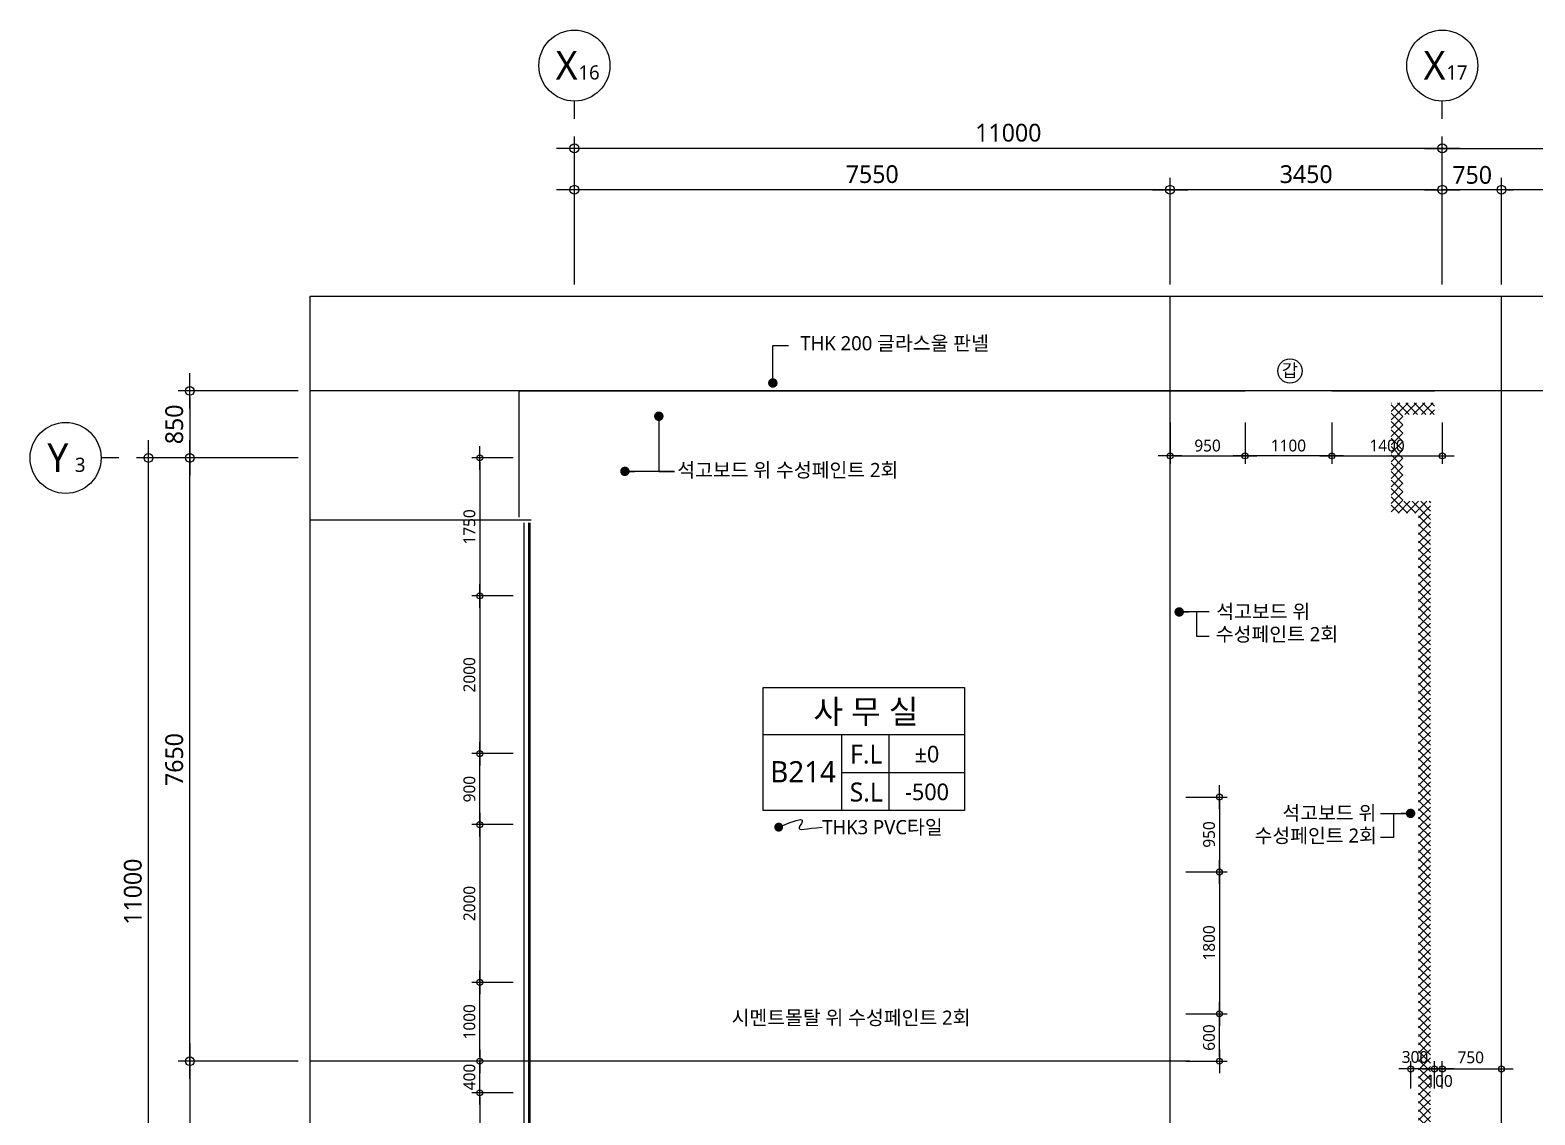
# Model space of a CAD drawing. Header units: millimetres. Extents: x 81033 to 452328, y -17390 to 42241.
# Drawn here: x 108555 to 127628, y 25244 to 39000 of the extents above; entities that cross this region are included whole.
import ezdxf
from ezdxf.enums import TextEntityAlignment as Align

# ---------------------------------------------------------------- set-up
doc = ezdxf.new("R2010")
doc.units = ezdxf.units.MM
doc.header["$LTSCALE"] = 100
doc.header["$MEASUREMENT"] = 0
doc.header["$PDSIZE"] = -10
doc.linetypes.add('CEN', pattern=[62, 60, -1, 0, -1])
doc.layers.get('0').update_dxf_attribs({"linetype": 'CONTINUOUS'})
doc.layers.get('Defpoints').update_dxf_attribs({"color": 171, "linetype": 'CONTINUOUS'})
for name, color, linetype in [('CEN(ST)', 1, 'CEN'), ('HAT 253', 253, 'CONTINUOUS'), ('INS', 251, 'BATTING'), ('LED', 7, 'CONTINUOUS'), ('NDIM', 7, 'CONTINUOUS'), ('SYM(AXIS)', 7, 'CONTINUOUS'), ('TEXT(AXIS)', 2, 'CONTINUOUS'), ('TEXT(MIN)', 7, 'CONTINUOUS'), ('TEXT(NOTE小)', 1, 'CONTINUOUS'), ('TEXT(실명)', 3, 'CONTINUOUS'), ('TEXT-기입', 6, 'CONTINUOUS'), ('TITLE', 7, 'CONTINUOUS')]:
    doc.layers.add(name, color=color, linetype=linetype)
doc.styles.add('CGS', font='cgse', dxfattribs={"bigfont": 'cgs'})
doc.styles.add('나눔바른고딕', font='NanumBarunGothic.ttf')
doc.linetypes.add('BATTING', pattern='A,0.0001,-0.1,[134,ltypeshp.shx,S=0.1,R=0,X=-0.1,Y=0],-0.2,[134,ltypeshp.shx,S=0.1,R=180,X=0.1,Y=0],-0.1', length=0.4001)
doc.dimstyles.new('NDIM 1200', dxfattribs={"dimscale": 75, "dimtxt": 3, "dimasz": 1, "dimexe": 2, "dimexo": 2, "dimgap": 1, "dimtad": 1, "dimdec": 0, "dimdsep": 46, "dimtxsty": 'CGS', "dimblk": 'DOT0', "dimcen": 1, "dimdle": 8, "dimclrd": 256, "dimclre": 256, "dimclrt": 256, "dimadec": 0, "dimazin": 0, "dimtfac": 1, "dimtdec": 0, "dimtix": 1, "dimtmove": 2, "dimatfit": 3, "dimldrblk": 'DOT0', "dimfxl": 1, "dimtolj": 1, "dimtzin": 0, "dimlwd": -1, "dimlwe": -1, "dimarcsym": 0})

# ---------------------------------------------------------------- blocks, each defined once
blk = doc.blocks.new('DOT0')
blk.add_line((-3, 0), (3, 0))
at = {"color": 6}
blk.add_circle((0, 0), 0.75, dxfattribs=at)
blk = doc.blocks.new('*D52')
at = {"layer": 'Defpoints', "color": 0, "ltscale": 0.4, "transparency": 16777216}
for p in [(110055, 33575), (112104, 33575), (112104, 22575)]:
    blk.add_point(p, dxfattribs=at)
at = {"layer": 'NDIM', "ltscale": 0.4, "transparency": 16777216}
for p, q in [((111954, 33575), (109905, 33575)), ((110055, 22650), (110055, 33500)), ((111954, 22575), (109905, 22575))]:
    blk.add_line(p, q, dxfattribs=at)
at = {"layer": 'NDIM', "ltscale": 0.4, "transparency": 16777216, "xscale": 75, "yscale": 75, "zscale": 75}
for p, rotation in [((110055, 33575), 90), ((110055, 22575), 270)]:
    blk.add_blockref('DOT0', p, dxfattribs=dict(at, rotation=rotation))
at = {"layer": 'NDIM', "ltscale": 0.4, "transparency": 16777216, "insert": (109858, 28075), "char_height": 225, "attachment_point": 5, "rotation": 90, "style": '나눔바른고딕'}
blk.add_mtext('\\A1;11000', dxfattribs=at)
blk = doc.blocks.new('A$C2F20087E')
at = {"layer": 'SYM(AXIS)'}
blk.add_line((600, 0), (600, 300), dxfattribs=at)
blk.add_circle((600, 900), 600, dxfattribs=at)
blk = doc.blocks.new('*D70')
at = {"layer": 'Defpoints', "color": 0, "ltscale": 0.4, "transparency": 16777216}
for p in [(115454, 37500), (115454, 35625), (126454, 35625)]:
    blk.add_point(p, dxfattribs=at)
at = {"layer": 'NDIM', "ltscale": 0.4, "transparency": 16777216}
for p, q in [((115454, 35775), (115454, 37650)), ((126454, 35775), (126454, 37650)), ((126379, 37500), (115529, 37500))]:
    blk.add_line(p, q, dxfattribs=at)
at = {"layer": 'NDIM', "ltscale": 0.4, "transparency": 16777216, "xscale": 75, "yscale": 75, "zscale": 75, "rotation": 180}
blk.add_blockref('DOT0', (115454, 37500), dxfattribs=at)
at = {"layer": 'NDIM', "ltscale": 0.4, "transparency": 16777216, "xscale": 75, "yscale": 75, "zscale": 75}
blk.add_blockref('DOT0', (126454, 37500), dxfattribs=at)
at = {"layer": 'NDIM', "ltscale": 0.4, "transparency": 16777216, "insert": (120954, 37697), "char_height": 225, "attachment_point": 5, "style": '나눔바른고딕'}
blk.add_mtext('\\A1;11000', dxfattribs=at)
blk = doc.blocks.new('*D71')
at = {"layer": 'Defpoints', "color": 0, "ltscale": 0.4, "transparency": 16777216}
for p in [(123004, 36975), (123004, 35625), (126454, 35625)]:
    blk.add_point(p, dxfattribs=at)
at = {"layer": 'NDIM', "ltscale": 0.4, "transparency": 16777216}
for p, q in [((123004, 35775), (123004, 37125)), ((126454, 35775), (126454, 37125)), ((126379, 36975), (123079, 36975))]:
    blk.add_line(p, q, dxfattribs=at)
at = {"layer": 'NDIM', "ltscale": 0.4, "transparency": 16777216, "xscale": 75, "yscale": 75, "zscale": 75, "rotation": 180}
blk.add_blockref('DOT0', (123004, 36975), dxfattribs=at)
at = {"layer": 'NDIM', "ltscale": 0.4, "transparency": 16777216, "xscale": 75, "yscale": 75, "zscale": 75}
blk.add_blockref('DOT0', (126454, 36975), dxfattribs=at)
at = {"layer": 'NDIM', "ltscale": 0.4, "transparency": 16777216, "insert": (124729, 37172), "char_height": 225, "attachment_point": 5, "style": '나눔바른고딕'}
blk.add_mtext('\\A1;3450', dxfattribs=at)
blk = doc.blocks.new('*D72')
at = {"layer": 'Defpoints', "color": 0, "ltscale": 0.4, "transparency": 16777216}
for p in [(115454, 36975), (115454, 35625), (123004, 35625)]:
    blk.add_point(p, dxfattribs=at)
at = {"layer": 'NDIM', "ltscale": 0.4, "transparency": 16777216}
for p, q in [((115454, 35775), (115454, 37125)), ((123004, 35775), (123004, 37125)), ((122929, 36975), (115529, 36975))]:
    blk.add_line(p, q, dxfattribs=at)
at = {"layer": 'NDIM', "ltscale": 0.4, "transparency": 16777216, "xscale": 75, "yscale": 75, "zscale": 75, "rotation": 180}
blk.add_blockref('DOT0', (115454, 36975), dxfattribs=at)
at = {"layer": 'NDIM', "ltscale": 0.4, "transparency": 16777216, "xscale": 75, "yscale": 75, "zscale": 75}
blk.add_blockref('DOT0', (123004, 36975), dxfattribs=at)
at = {"layer": 'NDIM', "ltscale": 0.4, "transparency": 16777216, "insert": (119229, 37172), "char_height": 225, "attachment_point": 5, "style": '나눔바른고딕'}
blk.add_mtext('\\A1;7550', dxfattribs=at)
blk = doc.blocks.new('*D73')
at = {"layer": 'Defpoints', "color": 0, "ltscale": 0.4, "transparency": 16777216}
for p in [(127204, 36975), (127204, 35625), (130404, 35625)]:
    blk.add_point(p, dxfattribs=at)
at = {"layer": 'NDIM', "ltscale": 0.4, "transparency": 16777216}
for p, q in [((127204, 35775), (127204, 37125)), ((130404, 35775), (130404, 37125)), ((130329, 36975), (127279, 36975))]:
    blk.add_line(p, q, dxfattribs=at)
at = {"layer": 'NDIM', "ltscale": 0.4, "transparency": 16777216, "xscale": 75, "yscale": 75, "zscale": 75, "rotation": 180}
blk.add_blockref('DOT0', (127204, 36975), dxfattribs=at)
at = {"layer": 'NDIM', "ltscale": 0.4, "transparency": 16777216, "xscale": 75, "yscale": 75, "zscale": 75}
blk.add_blockref('DOT0', (130404, 36975), dxfattribs=at)
at = {"layer": 'NDIM', "ltscale": 0.4, "transparency": 16777216, "insert": (128804, 37172), "char_height": 225, "attachment_point": 5, "style": '나눔바른고딕'}
blk.add_mtext('\\A1;3200', dxfattribs=at)
blk = doc.blocks.new('*D74')
at = {"layer": 'Defpoints', "color": 0, "ltscale": 0.4, "transparency": 16777216}
for p in [(126454, 36975), (126454, 35625), (127204, 35625)]:
    blk.add_point(p, dxfattribs=at)
at = {"layer": 'NDIM', "ltscale": 0.4, "transparency": 16777216}
for p, q in [((126454, 35775), (126454, 37125)), ((127204, 35775), (127204, 37125)), ((126379, 36975), (126304, 36975)), ((127204, 36975), (126454, 36975)), ((127279, 36975), (127354, 36975))]:
    blk.add_line(p, q, dxfattribs=at)
at = {"layer": 'NDIM', "ltscale": 0.4, "transparency": 16777216, "xscale": 75, "yscale": 75, "zscale": 75}
blk.add_blockref('DOT0', (126454, 36975), dxfattribs=at)
at = {"layer": 'NDIM', "ltscale": 0.4, "transparency": 16777216, "xscale": 75, "yscale": 75, "zscale": 75, "rotation": 180}
blk.add_blockref('DOT0', (127204, 36975), dxfattribs=at)
at = {"layer": 'NDIM', "ltscale": 0.4, "transparency": 16777216, "insert": (126833, 37162), "char_height": 225, "attachment_point": 5, "style": '나눔바른고딕'}
blk.add_mtext('\\A1;750', dxfattribs=at)
blk = doc.blocks.new('*D75')
at = {"layer": 'Defpoints', "color": 0, "ltscale": 0.4, "transparency": 16777216}
for p in [(130404, 37500), (126454, 35625), (130404, 35625)]:
    blk.add_point(p, dxfattribs=at)
at = {"layer": 'NDIM', "ltscale": 0.4, "transparency": 16777216}
for p, q in [((126454, 35775), (126454, 37650)), ((130404, 35775), (130404, 37650)), ((126529, 37500), (130329, 37500))]:
    blk.add_line(p, q, dxfattribs=at)
at = {"layer": 'NDIM', "ltscale": 0.4, "transparency": 16777216, "xscale": 75, "yscale": 75, "zscale": 75, "rotation": 180}
blk.add_blockref('DOT0', (126454, 37500), dxfattribs=at)
at = {"layer": 'NDIM', "ltscale": 0.4, "transparency": 16777216, "xscale": 75, "yscale": 75, "zscale": 75}
blk.add_blockref('DOT0', (130404, 37500), dxfattribs=at)
at = {"layer": 'NDIM', "ltscale": 0.4, "transparency": 16777216, "insert": (128429, 37697), "char_height": 225, "attachment_point": 5, "style": '나눔바른고딕'}
blk.add_mtext('\\A1;3950', dxfattribs=at)
blk = doc.blocks.new('*D78')
at = {"layer": 'Defpoints', "color": 0, "ltscale": 0.4, "transparency": 16777216}
for p in [(112104, 25925), (110580, 22575), (112104, 22575)]:
    blk.add_point(p, dxfattribs=at)
at = {"layer": 'NDIM', "ltscale": 0.4, "transparency": 16777216}
for p, q in [((111954, 25925), (110430, 25925)), ((110580, 25850), (110580, 22650)), ((111954, 22575), (110430, 22575))]:
    blk.add_line(p, q, dxfattribs=at)
at = {"layer": 'NDIM', "ltscale": 0.4, "transparency": 16777216, "xscale": 75, "yscale": 75, "zscale": 75}
for p, rotation in [((110580, 25925), 90), ((110580, 22575), 270)]:
    blk.add_blockref('DOT0', p, dxfattribs=dict(at, rotation=rotation))
at = {"layer": 'NDIM', "ltscale": 0.4, "transparency": 16777216, "insert": (110383, 24250), "char_height": 225, "attachment_point": 5, "rotation": 90, "style": '나눔바른고딕'}
blk.add_mtext('\\A1;3350', dxfattribs=at)
blk = doc.blocks.new('*D79')
at = {"layer": 'Defpoints', "color": 0, "ltscale": 0.4, "transparency": 16777216}
for p in [(110580, 33575), (112104, 33575), (112104, 25925)]:
    blk.add_point(p, dxfattribs=at)
at = {"layer": 'NDIM', "ltscale": 0.4, "transparency": 16777216}
for p, q in [((111954, 33575), (110430, 33575)), ((110580, 26000), (110580, 33500)), ((111954, 25925), (110430, 25925))]:
    blk.add_line(p, q, dxfattribs=at)
at = {"layer": 'NDIM', "ltscale": 0.4, "transparency": 16777216, "xscale": 75, "yscale": 75, "zscale": 75}
for p, rotation in [((110580, 33575), 90), ((110580, 25925), 270)]:
    blk.add_blockref('DOT0', p, dxfattribs=dict(at, rotation=rotation))
at = {"layer": 'NDIM', "ltscale": 0.4, "transparency": 16777216, "insert": (110383, 29750), "char_height": 225, "attachment_point": 5, "rotation": 90, "style": '나눔바른고딕'}
blk.add_mtext('\\A1;7650', dxfattribs=at)
blk = doc.blocks.new('A$C51E23882')
at = {"layer": 'TITLE'}
blk.add_lwpolyline([(8500, 0), (0, 0), (0, 5200), (8500, 5200)], close=True, dxfattribs=at)
for points in [[(8500, 3200), (0, 3200)], [(3300, 3200), (3300, 0)], [(5300, 3200), (5300, 0)], [(3300, 1600), (8500, 1600)]]:
    blk.add_lwpolyline(points, dxfattribs=at)
at = {"layer": 'TITLE', "style": '나눔바른고딕'}
for s, p in [('F.L', (4352, 2378)), ('S.L', (4352, 778))]:
    blk.add_text(s, height=800, dxfattribs=at).set_placement(p, align=Align.MIDDLE)
blk = doc.blocks.new('*D279')
at = {"layer": 'Defpoints', "color": 0, "ltscale": 0.4, "transparency": 16777216}
for p in [(123104, 28325), (123104, 26525), (123629, 26525)]:
    blk.add_point(p, dxfattribs=at)
at = {"layer": 'NDIM', "ltscale": 0.4, "transparency": 16777216}
for p, q in [((123204, 28325), (123729, 28325)), ((123629, 28275), (123629, 26575)), ((123204, 26525), (123729, 26525))]:
    blk.add_line(p, q, dxfattribs=at)
at = {"layer": 'NDIM', "ltscale": 0.4, "transparency": 16777216, "xscale": 50, "yscale": 50, "zscale": 50}
for p, rotation in [((123629, 28325), 90), ((123629, 26525), 270)]:
    blk.add_blockref('DOT0', p, dxfattribs=dict(at, rotation=rotation))
at = {"layer": 'NDIM', "ltscale": 0.4, "transparency": 16777216, "insert": (123498, 27425), "char_height": 150, "attachment_point": 5, "rotation": 90, "style": '나눔바른고딕'}
blk.add_mtext('\\A1;1800', dxfattribs=at)
blk = doc.blocks.new('*D280')
at = {"layer": 'Defpoints', "color": 0, "ltscale": 0.4, "transparency": 16777216}
for p in [(123104, 26525), (123629, 26525), (123104, 25925)]:
    blk.add_point(p, dxfattribs=at)
at = {"layer": 'NDIM', "ltscale": 0.4, "transparency": 16777216}
for p, q in [((123204, 26525), (123729, 26525)), ((123629, 25975), (123629, 26475)), ((123204, 25925), (123729, 25925))]:
    blk.add_line(p, q, dxfattribs=at)
at = {"layer": 'NDIM', "ltscale": 0.4, "transparency": 16777216, "xscale": 50, "yscale": 50, "zscale": 50}
for p, rotation in [((123629, 26525), 90), ((123629, 25925), 270)]:
    blk.add_blockref('DOT0', p, dxfattribs=dict(at, rotation=rotation))
at = {"layer": 'NDIM', "ltscale": 0.4, "transparency": 16777216, "insert": (123498, 26225), "char_height": 150, "attachment_point": 5, "rotation": 90, "style": '나눔바른고딕'}
blk.add_mtext('\\A1;600', dxfattribs=at)
blk = doc.blocks.new('*D281')
at = {"layer": 'Defpoints', "color": 0, "ltscale": 0.4, "transparency": 16777216}
for p in [(125054, 34125), (126454, 34125), (126454, 33600)]:
    blk.add_point(p, dxfattribs=at)
at = {"layer": 'NDIM', "ltscale": 0.4, "transparency": 16777216}
for p, q in [((125054, 34025), (125054, 33500)), ((126454, 34025), (126454, 33500)), ((125104, 33600), (126404, 33600))]:
    blk.add_line(p, q, dxfattribs=at)
at = {"layer": 'NDIM', "ltscale": 0.4, "transparency": 16777216, "xscale": 50, "yscale": 50, "zscale": 50, "rotation": 180}
blk.add_blockref('DOT0', (125054, 33600), dxfattribs=at)
at = {"layer": 'NDIM', "ltscale": 0.4, "transparency": 16777216, "xscale": 50, "yscale": 50, "zscale": 50}
blk.add_blockref('DOT0', (126454, 33600), dxfattribs=at)
at = {"layer": 'NDIM', "ltscale": 0.4, "transparency": 16777216, "insert": (125754, 33731), "char_height": 150, "attachment_point": 5, "style": '나눔바른고딕'}
blk.add_mtext('\\A1;1400', dxfattribs=at)
blk = doc.blocks.new('*D282')
at = {"layer": 'Defpoints', "color": 0, "ltscale": 0.4, "transparency": 16777216}
for p in [(123954, 34125), (125054, 34125), (123954, 33600)]:
    blk.add_point(p, dxfattribs=at)
at = {"layer": 'NDIM', "ltscale": 0.4, "transparency": 16777216}
for p, q in [((123954, 34025), (123954, 33500)), ((125054, 34025), (125054, 33500)), ((125004, 33600), (124004, 33600))]:
    blk.add_line(p, q, dxfattribs=at)
at = {"layer": 'NDIM', "ltscale": 0.4, "transparency": 16777216, "xscale": 50, "yscale": 50, "zscale": 50, "rotation": 180}
blk.add_blockref('DOT0', (123954, 33600), dxfattribs=at)
at = {"layer": 'NDIM', "ltscale": 0.4, "transparency": 16777216, "xscale": 50, "yscale": 50, "zscale": 50}
blk.add_blockref('DOT0', (125054, 33600), dxfattribs=at)
at = {"layer": 'NDIM', "ltscale": 0.4, "transparency": 16777216, "insert": (124504, 33731), "char_height": 150, "attachment_point": 5, "style": '나눔바른고딕'}
blk.add_mtext('\\A1;1100', dxfattribs=at)
blk = doc.blocks.new('*D283')
at = {"layer": 'Defpoints', "color": 0, "ltscale": 0.4, "transparency": 16777216}
for p in [(123004, 34125), (123954, 34125), (123954, 33600)]:
    blk.add_point(p, dxfattribs=at)
at = {"layer": 'NDIM', "ltscale": 0.4, "transparency": 16777216}
for p, q in [((123004, 34025), (123004, 33500)), ((123954, 34025), (123954, 33500)), ((123054, 33600), (123904, 33600))]:
    blk.add_line(p, q, dxfattribs=at)
at = {"layer": 'NDIM', "ltscale": 0.4, "transparency": 16777216, "xscale": 50, "yscale": 50, "zscale": 50, "rotation": 180}
blk.add_blockref('DOT0', (123004, 33600), dxfattribs=at)
at = {"layer": 'NDIM', "ltscale": 0.4, "transparency": 16777216, "xscale": 50, "yscale": 50, "zscale": 50}
blk.add_blockref('DOT0', (123954, 33600), dxfattribs=at)
at = {"layer": 'NDIM', "ltscale": 0.4, "transparency": 16777216, "insert": (123479, 33731), "char_height": 150, "attachment_point": 5, "style": '나눔바른고딕'}
blk.add_mtext('\\A1;950', dxfattribs=at)
blk = doc.blocks.new('*D284')
at = {"layer": 'Defpoints', "color": 0, "ltscale": 0.4, "transparency": 16777216}
for p in [(114254, 29825), (114779, 29825), (114779, 28925)]:
    blk.add_point(p, dxfattribs=at)
at = {"layer": 'NDIM', "ltscale": 0.4, "transparency": 16777216}
for p, q in [((114679, 29825), (114154, 29825)), ((114254, 28975), (114254, 29775)), ((114679, 28925), (114154, 28925))]:
    blk.add_line(p, q, dxfattribs=at)
at = {"layer": 'NDIM', "ltscale": 0.4, "transparency": 16777216, "xscale": 50, "yscale": 50, "zscale": 50}
for p, rotation in [((114254, 29825), 90), ((114254, 28925), 270)]:
    blk.add_blockref('DOT0', p, dxfattribs=dict(at, rotation=rotation))
at = {"layer": 'NDIM', "ltscale": 0.4, "transparency": 16777216, "insert": (114123, 29375), "char_height": 150, "attachment_point": 5, "rotation": 90, "style": '나눔바른고딕'}
blk.add_mtext('\\A1;900', dxfattribs=at)
blk = doc.blocks.new('*D285')
at = {"layer": 'Defpoints', "color": 0, "ltscale": 0.4, "transparency": 16777216}
for p in [(114779, 28925), (114254, 26925), (114779, 26925)]:
    blk.add_point(p, dxfattribs=at)
at = {"layer": 'NDIM', "ltscale": 0.4, "transparency": 16777216}
for p, q in [((114679, 28925), (114154, 28925)), ((114254, 28875), (114254, 26975)), ((114679, 26925), (114154, 26925))]:
    blk.add_line(p, q, dxfattribs=at)
at = {"layer": 'NDIM', "ltscale": 0.4, "transparency": 16777216, "xscale": 50, "yscale": 50, "zscale": 50}
for p, rotation in [((114254, 28925), 90), ((114254, 26925), 270)]:
    blk.add_blockref('DOT0', p, dxfattribs=dict(at, rotation=rotation))
at = {"layer": 'NDIM', "ltscale": 0.4, "transparency": 16777216, "insert": (114123, 27925), "char_height": 150, "attachment_point": 5, "rotation": 90, "style": '나눔바른고딕'}
blk.add_mtext('\\A1;2000', dxfattribs=at)
blk = doc.blocks.new('*D286')
at = {"layer": 'Defpoints', "color": 0, "ltscale": 0.4, "transparency": 16777216}
for p in [(114779, 31825), (114254, 29825), (114779, 29825)]:
    blk.add_point(p, dxfattribs=at)
at = {"layer": 'NDIM', "ltscale": 0.4, "transparency": 16777216}
for p, q in [((114679, 31825), (114154, 31825)), ((114254, 31775), (114254, 29875)), ((114679, 29825), (114154, 29825))]:
    blk.add_line(p, q, dxfattribs=at)
at = {"layer": 'NDIM', "ltscale": 0.4, "transparency": 16777216, "xscale": 50, "yscale": 50, "zscale": 50}
for p, rotation in [((114254, 31825), 90), ((114254, 29825), 270)]:
    blk.add_blockref('DOT0', p, dxfattribs=dict(at, rotation=rotation))
at = {"layer": 'NDIM', "ltscale": 0.4, "transparency": 16777216, "insert": (114123, 30825), "char_height": 150, "attachment_point": 5, "rotation": 90, "style": '나눔바른고딕'}
blk.add_mtext('\\A1;2000', dxfattribs=at)
blk = doc.blocks.new('*D287')
at = {"layer": 'Defpoints', "color": 0, "ltscale": 0.4, "transparency": 16777216}
for p in [(114779, 33575), (114254, 31825), (114779, 31825)]:
    blk.add_point(p, dxfattribs=at)
at = {"layer": 'NDIM', "ltscale": 0.4, "transparency": 16777216}
for p, q in [((114679, 33575), (114154, 33575)), ((114254, 33525), (114254, 31875)), ((114679, 31825), (114154, 31825))]:
    blk.add_line(p, q, dxfattribs=at)
at = {"layer": 'NDIM', "ltscale": 0.4, "transparency": 16777216, "xscale": 50, "yscale": 50, "zscale": 50}
for p, rotation in [((114254, 33575), 90), ((114254, 31825), 270)]:
    blk.add_blockref('DOT0', p, dxfattribs=dict(at, rotation=rotation))
at = {"layer": 'NDIM', "ltscale": 0.4, "transparency": 16777216, "insert": (114123, 32700), "char_height": 150, "attachment_point": 5, "rotation": 90, "style": '나눔바른고딕'}
blk.add_mtext('\\A1;1750', dxfattribs=at)
blk = doc.blocks.new('*D288')
at = {"layer": 'Defpoints', "color": 0, "ltscale": 0.4, "transparency": 16777216}
for p in [(114254, 26925), (114779, 26925), (114779, 25925)]:
    blk.add_point(p, dxfattribs=at)
at = {"layer": 'NDIM', "ltscale": 0.4, "transparency": 16777216}
for p, q in [((114679, 26925), (114154, 26925)), ((114254, 25975), (114254, 26875)), ((114679, 25925), (114154, 25925))]:
    blk.add_line(p, q, dxfattribs=at)
at = {"layer": 'NDIM', "ltscale": 0.4, "transparency": 16777216, "xscale": 50, "yscale": 50, "zscale": 50}
for p, rotation in [((114254, 26925), 90), ((114254, 25925), 270)]:
    blk.add_blockref('DOT0', p, dxfattribs=dict(at, rotation=rotation))
at = {"layer": 'NDIM', "ltscale": 0.4, "transparency": 16777216, "insert": (114123, 26425), "char_height": 150, "attachment_point": 5, "rotation": 90, "style": '나눔바른고딕'}
blk.add_mtext('\\A1;1000', dxfattribs=at)
blk = doc.blocks.new('*D289')
at = {"layer": 'Defpoints', "color": 0, "ltscale": 0.4, "transparency": 16777216}
for p in [(114254, 25925), (114779, 25925), (114779, 25525)]:
    blk.add_point(p, dxfattribs=at)
at = {"layer": 'NDIM', "ltscale": 0.4, "transparency": 16777216}
for p, q in [((114254, 25975), (114254, 26025)), ((114679, 25925), (114154, 25925)), ((114254, 25525), (114254, 25925)), ((114679, 25525), (114154, 25525)), ((114254, 25475), (114254, 25425))]:
    blk.add_line(p, q, dxfattribs=at)
at = {"layer": 'NDIM', "ltscale": 0.4, "transparency": 16777216, "xscale": 50, "yscale": 50, "zscale": 50}
for p, rotation in [((114254, 25925), 270), ((114254, 25525), 90)]:
    blk.add_blockref('DOT0', p, dxfattribs=dict(at, rotation=rotation))
at = {"layer": 'NDIM', "ltscale": 0.4, "transparency": 16777216, "insert": (114123, 25725), "char_height": 150, "attachment_point": 5, "rotation": 90, "style": '나눔바른고딕'}
blk.add_mtext('\\A1;400', dxfattribs=at)
blk = doc.blocks.new('*D290')
at = {"layer": 'Defpoints', "color": 0, "ltscale": 0.4, "transparency": 16777216}
for p in [(114779, 25525), (114254, 23925), (114779, 23925)]:
    blk.add_point(p, dxfattribs=at)
at = {"layer": 'NDIM', "ltscale": 0.4, "transparency": 16777216}
for p, q in [((114679, 25525), (114154, 25525)), ((114254, 25475), (114254, 23975)), ((114679, 23925), (114154, 23925))]:
    blk.add_line(p, q, dxfattribs=at)
at = {"layer": 'NDIM', "ltscale": 0.4, "transparency": 16777216, "xscale": 50, "yscale": 50, "zscale": 50}
for p, rotation in [((114254, 25525), 90), ((114254, 23925), 270)]:
    blk.add_blockref('DOT0', p, dxfattribs=dict(at, rotation=rotation))
at = {"layer": 'NDIM', "ltscale": 0.4, "transparency": 16777216, "insert": (114123, 24725), "char_height": 150, "attachment_point": 5, "rotation": 90, "style": '나눔바른고딕'}
blk.add_mtext('\\A1;1600', dxfattribs=at)
blk = doc.blocks.new('*D295')
at = {"layer": 'Defpoints', "color": 0, "ltscale": 0.4, "transparency": 16777216}
for p in [(112104, 34425), (110580, 33575), (112104, 33575)]:
    blk.add_point(p, dxfattribs=at)
at = {"layer": 'NDIM', "ltscale": 0.4, "transparency": 16777216}
for p, q in [((111954, 34425), (110430, 34425)), ((110580, 34350), (110580, 33650)), ((111954, 33575), (110430, 33575))]:
    blk.add_line(p, q, dxfattribs=at)
at = {"layer": 'NDIM', "ltscale": 0.4, "transparency": 16777216, "xscale": 75, "yscale": 75, "zscale": 75}
for p, rotation in [((110580, 34425), 90), ((110580, 33575), 270)]:
    blk.add_blockref('DOT0', p, dxfattribs=dict(at, rotation=rotation))
at = {"layer": 'NDIM', "ltscale": 0.4, "transparency": 16777216, "insert": (110383, 34000), "char_height": 225, "attachment_point": 5, "rotation": 90, "style": '나눔바른고딕'}
blk.add_mtext('\\A1;850', dxfattribs=at)
blk = doc.blocks.new('_Dot')
at = {"color": 0, "linetype": 'ByBlock', "lineweight": -2}
blk.add_line((-0.5, 0), (-1, 0), dxfattribs=at)
at = {"color": 0, "linetype": 'ByBlock', "const_width": 0.5}
blk.add_lwpolyline([(-0.25, 0, 1), (0.25, 0, 1)], format="xyb", close=True, dxfattribs=at)
blk = doc.blocks.new('*D972')
at = {"layer": 'Defpoints', "color": 0, "ltscale": 0.4, "transparency": 16777216}
for p in [(123104, 29275), (123104, 28325), (123629, 28325)]:
    blk.add_point(p, dxfattribs=at)
at = {"layer": 'NDIM', "ltscale": 0.4, "transparency": 16777216}
for p, q in [((123204, 29275), (123729, 29275)), ((123629, 29225), (123629, 28375)), ((123204, 28325), (123729, 28325))]:
    blk.add_line(p, q, dxfattribs=at)
at = {"layer": 'NDIM', "ltscale": 0.4, "transparency": 16777216, "xscale": 50, "yscale": 50, "zscale": 50}
for p, rotation in [((123629, 29275), 90), ((123629, 28325), 270)]:
    blk.add_blockref('DOT0', p, dxfattribs=dict(at, rotation=rotation))
at = {"layer": 'NDIM', "ltscale": 0.4, "transparency": 16777216, "insert": (123498, 28800), "char_height": 150, "attachment_point": 5, "rotation": 90, "style": '나눔바른고딕'}
blk.add_mtext('\\A1;950', dxfattribs=at)
blk = doc.blocks.new('갑종방화문표기')
at = {"layer": 'TEXT(NOTE小)'}
blk.add_circle((0, 0), 150, dxfattribs=at)
at = {"layer": 'TEXT(NOTE小)', "style": '나눔바른고딕'}
blk.add_text('갑', height=160, dxfattribs=at).set_placement((-2, 7), align=Align.MIDDLE_CENTER)
blk = doc.blocks.new('*D1147')
at = {"layer": 'Defpoints', "color": 0, "ltscale": 0.4, "transparency": 16777216}
for p in [(127204, 25827), (126454, 25480), (127204, 25480)]:
    blk.add_point(p, dxfattribs=at)
at = {"layer": 'NDIM', "ltscale": 0.4, "transparency": 16777216}
for p, q in [((126454, 25580), (126454, 25927)), ((126504, 25827), (127154, 25827)), ((127204, 25580), (127204, 25927))]:
    blk.add_line(p, q, dxfattribs=at)
at = {"layer": 'NDIM', "ltscale": 0.4, "transparency": 16777216, "xscale": 50, "yscale": 50, "zscale": 50, "rotation": 180}
blk.add_blockref('DOT0', (126454, 25827), dxfattribs=at)
at = {"layer": 'NDIM', "ltscale": 0.4, "transparency": 16777216, "xscale": 50, "yscale": 50, "zscale": 50}
blk.add_blockref('DOT0', (127204, 25827), dxfattribs=at)
at = {"layer": 'NDIM', "ltscale": 0.4, "transparency": 16777216, "insert": (126815, 25973), "char_height": 150, "attachment_point": 5, "style": '나눔바른고딕'}
blk.add_mtext('\\A1;750', dxfattribs=at)
blk = doc.blocks.new('*D1148')
at = {"layer": 'Defpoints', "color": 0, "ltscale": 0.4, "transparency": 16777216}
for p in [(126354, 25827), (126354, 25480), (126454, 25480)]:
    blk.add_point(p, dxfattribs=at)
at = {"layer": 'NDIM', "ltscale": 0.4, "transparency": 16777216}
for p, q in [((126304, 25827), (126254, 25827)), ((126354, 25580), (126354, 25927)), ((126454, 25827), (126354, 25827)), ((126454, 25580), (126454, 25927)), ((126504, 25827), (126554, 25827))]:
    blk.add_line(p, q, dxfattribs=at)
at = {"layer": 'NDIM', "ltscale": 0.4, "transparency": 16777216, "xscale": 50, "yscale": 50, "zscale": 50}
blk.add_blockref('DOT0', (126354, 25827), dxfattribs=at)
at = {"layer": 'NDIM', "ltscale": 0.4, "transparency": 16777216, "xscale": 50, "yscale": 50, "zscale": 50, "rotation": 180}
blk.add_blockref('DOT0', (126454, 25827), dxfattribs=at)
at = {"layer": 'NDIM', "ltscale": 0.4, "transparency": 16777216, "insert": (126419, 25674), "char_height": 150, "attachment_point": 5, "style": '나눔바른고딕'}
blk.add_mtext('\\A1;100', dxfattribs=at)
blk = doc.blocks.new('*D1149')
at = {"layer": 'Defpoints', "color": 0, "ltscale": 0.4, "transparency": 16777216}
for p in [(126054, 25827), (126054, 25480), (126354, 25480)]:
    blk.add_point(p, dxfattribs=at)
at = {"layer": 'NDIM', "ltscale": 0.4, "transparency": 16777216}
for p, q in [((126054, 25580), (126054, 25927)), ((126304, 25827), (126104, 25827)), ((126354, 25580), (126354, 25927))]:
    blk.add_line(p, q, dxfattribs=at)
at = {"layer": 'NDIM', "ltscale": 0.4, "transparency": 16777216, "xscale": 50, "yscale": 50, "zscale": 50, "rotation": 180}
blk.add_blockref('DOT0', (126054, 25827), dxfattribs=at)
at = {"layer": 'NDIM', "ltscale": 0.4, "transparency": 16777216, "xscale": 50, "yscale": 50, "zscale": 50}
blk.add_blockref('DOT0', (126354, 25827), dxfattribs=at)
at = {"layer": 'NDIM', "ltscale": 0.4, "transparency": 16777216, "insert": (126108, 25978), "char_height": 150, "attachment_point": 5, "style": '나눔바른고딕'}
blk.add_mtext('\\A1;300', dxfattribs=at)

msp = doc.modelspace()

# ---------------------------------------------------------------- hatches: boundary and pattern name
at = {"layer": 'HAT 253'}
h = msp.add_hatch(dxfattribs=at)
h.set_pattern_fill('ANSI37', color=256, scale=600, angle=180)
h.paths.add_polyline_path([(126354.4, 34124.8), (126354.4, 34274.8), (125804.4, 34274.8), (125804.4, 32874.8), (126154.4, 32874.8), (126154.4, 23074.8), (126304.4, 23074.8), (126304.4, 33024.8), (125954.4, 33024.8), (125954.4, 34124.8)])

# ---------------------------------------------------------------- linework, layer by layer
at = {"ltscale": 10000}
for p, q in [((116724.1, 33404.5), (116094.5, 33404.5)), ((123499.1, 31621.9), (123119.4, 31621.9)), ((123337.6, 31621.9), (123337.6, 31315.1)), ((123337.6, 31315.1), (123499.8, 31315.1)), ((125672.3, 29067.4), (126052, 29067.4)), ((125833.8, 29067.4), (125833.8, 28760.5)), ((125833.8, 28760.5), (125671.6, 28760.5))]:
    msp.add_line(p, q, dxfattribs=at)
at = {"layer": 'CEN(ST)', "ltscale": 10000}
for p, q in [((123004.4, 21605.8), (123004.4, 35624.8)), ((127204.4, 4574.8), (127204.4, 35624.8)), ((131704.4, 34424.8), (112104.4, 34424.8)), ((123253.3, 25924.8), (112104.4, 25924.8))]:
    msp.add_line(p, q, dxfattribs=at)
at = {"layer": 'Defpoints', "ltscale": 10000}
msp.add_lwpolyline([(112104.4, 35624.8), (131704.4, 35624.8), (131704.4, 4574.8), (112104.4, 4574.8)], close=True, dxfattribs=at)
at = {"layer": 'INS', "ltscale": 2.5}
for points in [[(114754.4, 32824.8), (114754.4, 34424.8), (123954.4, 34424.8)], [(125054.4, 34424.8), (126354.4, 34424.8)]]:
    msp.add_lwpolyline(points, dxfattribs=at)
at = {"layer": 'INS', "ltscale": 0.9}
for points in [[(114904.4, 32787.3), (112104.4, 32787.3)], [(116941.9, 15199.8), (116941.9, 15837.3), (114816.9, 15837.3), (114816.9, 32749.8)]]:
    msp.add_lwpolyline(points, dxfattribs=at)
at = {"layer": 'INS', "ltscale": 0.5}
msp.add_lwpolyline([(116999.4, 15199.8), (116999.4, 15894.8), (114874.4, 15894.8), (114874.4, 32749.8)], dxfattribs=at)
at = {"layer": 'INS', "linetype": 'Continuous', "ltscale": 1.2}
msp.add_lwpolyline([(117019.4, 15199.8), (117019.4, 15914.8), (114894.4, 15914.8), (114894.4, 32749.8)], dxfattribs=at)
at = {"layer": 'LED', "const_width": 56.2}
msp.add_lwpolyline([(118043.5, 28921, -1), (118043.5, 28864.8, -1)], format="xyb", close=True, dxfattribs=at)
at = {"layer": 'LED'}
msp.add_lwpolyline([(118043.5, 28892.9), (118177.4, 28948.7), (118266.1, 28978.8), (118317.8, 28988.1), (118340.6, 28981.3), (118342.5, 28963.4), (118331.7, 28939.1), (118316.4, 28913.4), (118304.5, 28891), (118302.9, 28875.9), (118312.6, 28867.7), (118333.4, 28865.2), (118365, 28867), (118407.3, 28872), (118459.8, 28878.8), (118522.3, 28886.2), (118594.7, 28892.9)], dxfattribs=at)

# ---------------------------------------------------------------- block references
for name, p, xscale, yscale, zscale in [('A$C2F20087E', (115004.4, 37874.8), 0.75, 0.75, 0.75), ('A$C2F20087E', (126004.4, 37874.8), 0.75, 0.75, 0.75), ('갑종방화문표기', (124523.8, 34677), 1.030731055544951, 1.030731055544951, 1.030731055544951), ('A$C51E23882', (117847.7, 29104.2), 0.3, 0.3, 0.3)]:
    msp.add_blockref(name, p, dxfattribs=dict(xscale=xscale, yscale=yscale, zscale=zscale))
at = {"xscale": 0.75, "yscale": 0.75, "zscale": 0.75, "rotation": 89.99999999999932}
msp.add_blockref('A$C2F20087E', (109680.1, 33124.8), dxfattribs=at)
at = {"layer": 'NDIM', "ltscale": 10000, "yscale": 120, "zscale": 120}
for p, xscale in [((116094.5, 33404.5), -120), ((123119.4, 31621.9), -120), ((126052, 29067.4), 120)]:
    msp.add_blockref('_Dot', p, dxfattribs=dict(at, xscale=xscale))

# ---------------------------------------------------------------- texts
at = {"layer": 'TEXT(AXIS)', "style": '나눔바른고딕'}
for s, height, p in [('X', 360, (115355.7, 38552.8)), ('X', 360, (126355.7, 38552.8)), ('16', 180, (115640.1, 38462.8)), ('17', 180, (126640.1, 38462.8)), ('Y', 360, (108906.4, 33577.8)), ('3', 180, (109190.8, 33487.8))]:
    msp.add_text(s, height=height, dxfattribs=at).set_placement(p, align=Align.MIDDLE)
at = {"layer": 'TEXT(MIN)', "style": '나눔바른고딕'}
for s, p in [('THK 200 글라스울 판넬', (120707.3, 35028.8)), ('석고보드 위 수성페인트 2회', (119559.6, 33420.9)), ('석고보드 위', (124780.5, 31627)), ('수성페인트 2회', (125133.9, 31340.2)), ('석고보드 위', (125617.6, 29072.4)), ('수성페인트 2회', (125624.8, 28785.7)), ('시멘트몰탈 위 수성페인트 2회', (120473.4, 26476.9))]:
    msp.add_text(s, height=180, dxfattribs=at).set_placement(p, align=Align.MIDDLE_RIGHT)
msp.add_text('THK3 PVC타일', height=180, dxfattribs=at).set_placement((118594.7, 28892.9), align=Align.MIDDLE_LEFT)
at = {"layer": 'TEXT(실명)', "style": '나눔바른고딕'}
msp.add_text('사 무 실', height=300, dxfattribs=at).set_placement((119149, 30362.4), align=Align.MIDDLE)
at = {"layer": 'TEXT-기입', "style": '나눔바른고딕'}
for s, height, p in [('±0', 210, (119922.3, 29819.6)), ('B214', 270, (118352.8, 29597.2)), ('-500', 210, (119922.6, 29340.5))]:
    msp.add_text(s, height=height, dxfattribs=at).set_placement(p, align=Align.MIDDLE)

# ---------------------------------------------------------------- dimensions: what is measured, and where the dimension line sits
at = {"layer": 'NDIM', "ltscale": 0.4}
for base, p1, p2, angle, override, picture, middle in [((115454.4, 37499.8), (126454.4, 35624.8), (115454.4, 35624.8), 180, {"dimtxsty": '나눔바른고딕'}, '*D70', (120954.4, 37697)), ((115454.4, 36974.8), (123004.4, 35624.8), (115454.4, 35624.8), 180, {"dimtxsty": '나눔바른고딕'}, '*D72', (119229.4, 37172)), ((123004.4, 36974.8), (126454.4, 35624.8), (123004.4, 35624.8), 180, {"dimtxsty": '나눔바른고딕'}, '*D71', (124729.4, 37172.1)), ((127204.4, 36974.8), (130404.4, 35624.8), (127204.4, 35624.8), 180, {"dimtxsty": '나눔바른고딕'}, '*D73', (128804.4, 37172.1)), ((110580.1, 33574.8), (112104.4, 34424.8), (112104.4, 33574.8), 270, {"dimtxsty": '나눔바른고딕'}, '*D295', (110382.9, 33999.8)), ((123954.4, 33599.8), (123004.4, 34124.8), (123954.4, 34124.8), 180, {"dimscale": 50, "dimtxsty": '나눔바른고딕'}, '*D283', (123479.4, 33731.3)), ((126454.4, 33599.8), (125054.4, 34124.8), (126454.4, 34124.8), 180, {"dimscale": 50, "dimtxsty": '나눔바른고딕'}, '*D281', (125754.4, 33731.2)), ((110055.1, 33574.8), (112104.4, 22574.8), (112104.4, 33574.8), 90, {"dimtxsty": '나눔바른고딕'}, '*D52', (109857.9, 28074.8)), ((110580.1, 33574.8), (112104.4, 25924.8), (112104.4, 33574.8), 90, {"dimtxsty": '나눔바른고딕'}, '*D79', (110382.8, 29749.8)), ((114254.4, 31824.8), (114779.4, 33574.8), (114779.4, 31824.8), 90, {"dimscale": 50, "dimtxsty": '나눔바른고딕'}, '*D287', (114123, 32699.8)), ((114254.4, 29824.8), (114779.4, 31824.8), (114779.4, 29824.8), 90, {"dimscale": 50, "dimtxsty": '나눔바른고딕'}, '*D286', (114123, 30824.8)), ((114254.4, 29824.8), (114779.4, 28924.8), (114779.4, 29824.8), 270, {"dimscale": 50, "dimtxsty": '나눔바른고딕'}, '*D284', (114122.9, 29374.8)), ((123629.4, 28324.8), (123104.4, 29274.8), (123104.4, 28324.8), 270, {"dimscale": 50, "dimtxsty": '나눔바른고딕'}, '*D972', (123497.9, 28799.8)), ((114254.4, 26924.8), (114779.4, 28924.8), (114779.4, 26924.8), 90, {"dimscale": 50, "dimtxsty": '나눔바른고딕'}, '*D285', (114123, 27924.8)), ((123629.4, 26524.8), (123104.4, 28324.8), (123104.4, 26524.8), 270, {"dimscale": 50, "dimtxsty": '나눔바른고딕'}, '*D279', (123498, 27424.8)), ((114254.4, 26924.8), (114779.4, 25924.8), (114779.4, 26924.8), 270, {"dimscale": 50, "dimtxsty": '나눔바른고딕'}, '*D288', (114123, 26424.8)), ((123629.4, 26524.8), (123104.4, 25924.8), (123104.4, 26524.8), 90, {"dimscale": 50, "dimtxsty": '나눔바른고딕'}, '*D280', (123497.9, 26224.8)), ((110580.1, 22574.8), (112104.4, 25924.8), (112104.4, 22574.8), 270, {"dimtxsty": '나눔바른고딕'}, '*D78', (110382.8, 24249.8)), ((114254.4, 25924.8), (114779.4, 25524.8), (114779.4, 25924.8), 270, {"dimscale": 50, "dimtxsty": '나눔바른고딕'}, '*D289', (114123, 25724.8)), ((114254.4, 23924.8), (114779.4, 25524.8), (114779.4, 23924.8), 90, {"dimscale": 50, "dimtxsty": '나눔바른고딕'}, '*D290', (114122.9, 24724.8))]:
    dim = msp.add_linear_dim(base=base, p1=p1, p2=p2, angle=angle, dimstyle='NDIM 1200', override=override, dxfattribs=at)
    dim.commit()
    dim.dimension.update_dxf_attribs({"geometry": picture, "text_midpoint": middle})
for base, p1, p2, override, picture, middle in [((130404.4, 37499.8), (126454.4, 35624.8), (130404.4, 35624.8), {"dimtxsty": '나눔바른고딕'}, '*D75', (128429.4, 37697.1)), ((123954.4, 33599.8), (125054.4, 34124.8), (123954.4, 34124.8), {"dimscale": 50, "dimtxsty": '나눔바른고딕'}, '*D282', (124504.4, 33731.2))]:
    dim = msp.add_linear_dim(base=base, p1=p1, p2=p2, dimstyle='NDIM 1200', override=override, dxfattribs=at)
    dim.commit()
    dim.dimension.update_dxf_attribs({"geometry": picture, "text_midpoint": middle})
for base, p1, p2, override, picture, middle in [((126454.4, 36974.8), (127204.4, 35624.8), (126454.4, 35624.8), {"dimtxsty": '나눔바른고딕'}, '*D74', (126832.9, 37162.3)), ((126054.4, 25827), (126354.4, 25479.7), (126054.4, 25479.7), {"dimscale": 50, "dimtxsty": '나눔바른고딕'}, '*D1149', (126107.9, 25978)), ((126354.4, 25827), (126454.4, 25479.7), (126354.4, 25479.7), {"dimscale": 50, "dimtxsty": '나눔바른고딕'}, '*D1148', (126418.6, 25674.1))]:
    dim = msp.add_linear_dim(base=base, p1=p1, p2=p2, angle=180, dimstyle='NDIM 1200', override=override, dxfattribs=at)
    dim.commit()
    dim.dimension.update_dxf_attribs({"geometry": picture, "text_midpoint": middle, "dimtype": 160})
dim = msp.add_linear_dim(base=(127204.4, 25827), p1=(126454.4, 25479.7), p2=(127204.4, 25479.7), dimstyle='NDIM 1200', override={"dimscale": 50, "dimtxsty": '나눔바른고딕'}, dxfattribs=at)
dim.commit()
dim.dimension.update_dxf_attribs({"geometry": '*D1147', "text_midpoint": (126815, 25972.9), "dimtype": 160})

# ---------------------------------------------------------------- leaders
at = {"layer": 'NDIM', "ltscale": 10000}
for points in [[(117969, 34524.8), (117969, 34999.8), (118169, 34999.8)], [(116524.1, 34103.4), (116524.1, 33404.5), (116724.1, 33404.5)]]:
    msp.add_leader(points, dimstyle='NDIM 1200', override={"dimscale": 120, "dimasz": 1, "dimgap": 1, "dimtad": 0, "dimldrblk": 'Dot'}, dxfattribs=at)

doc.saveas('drawing.dxf')
